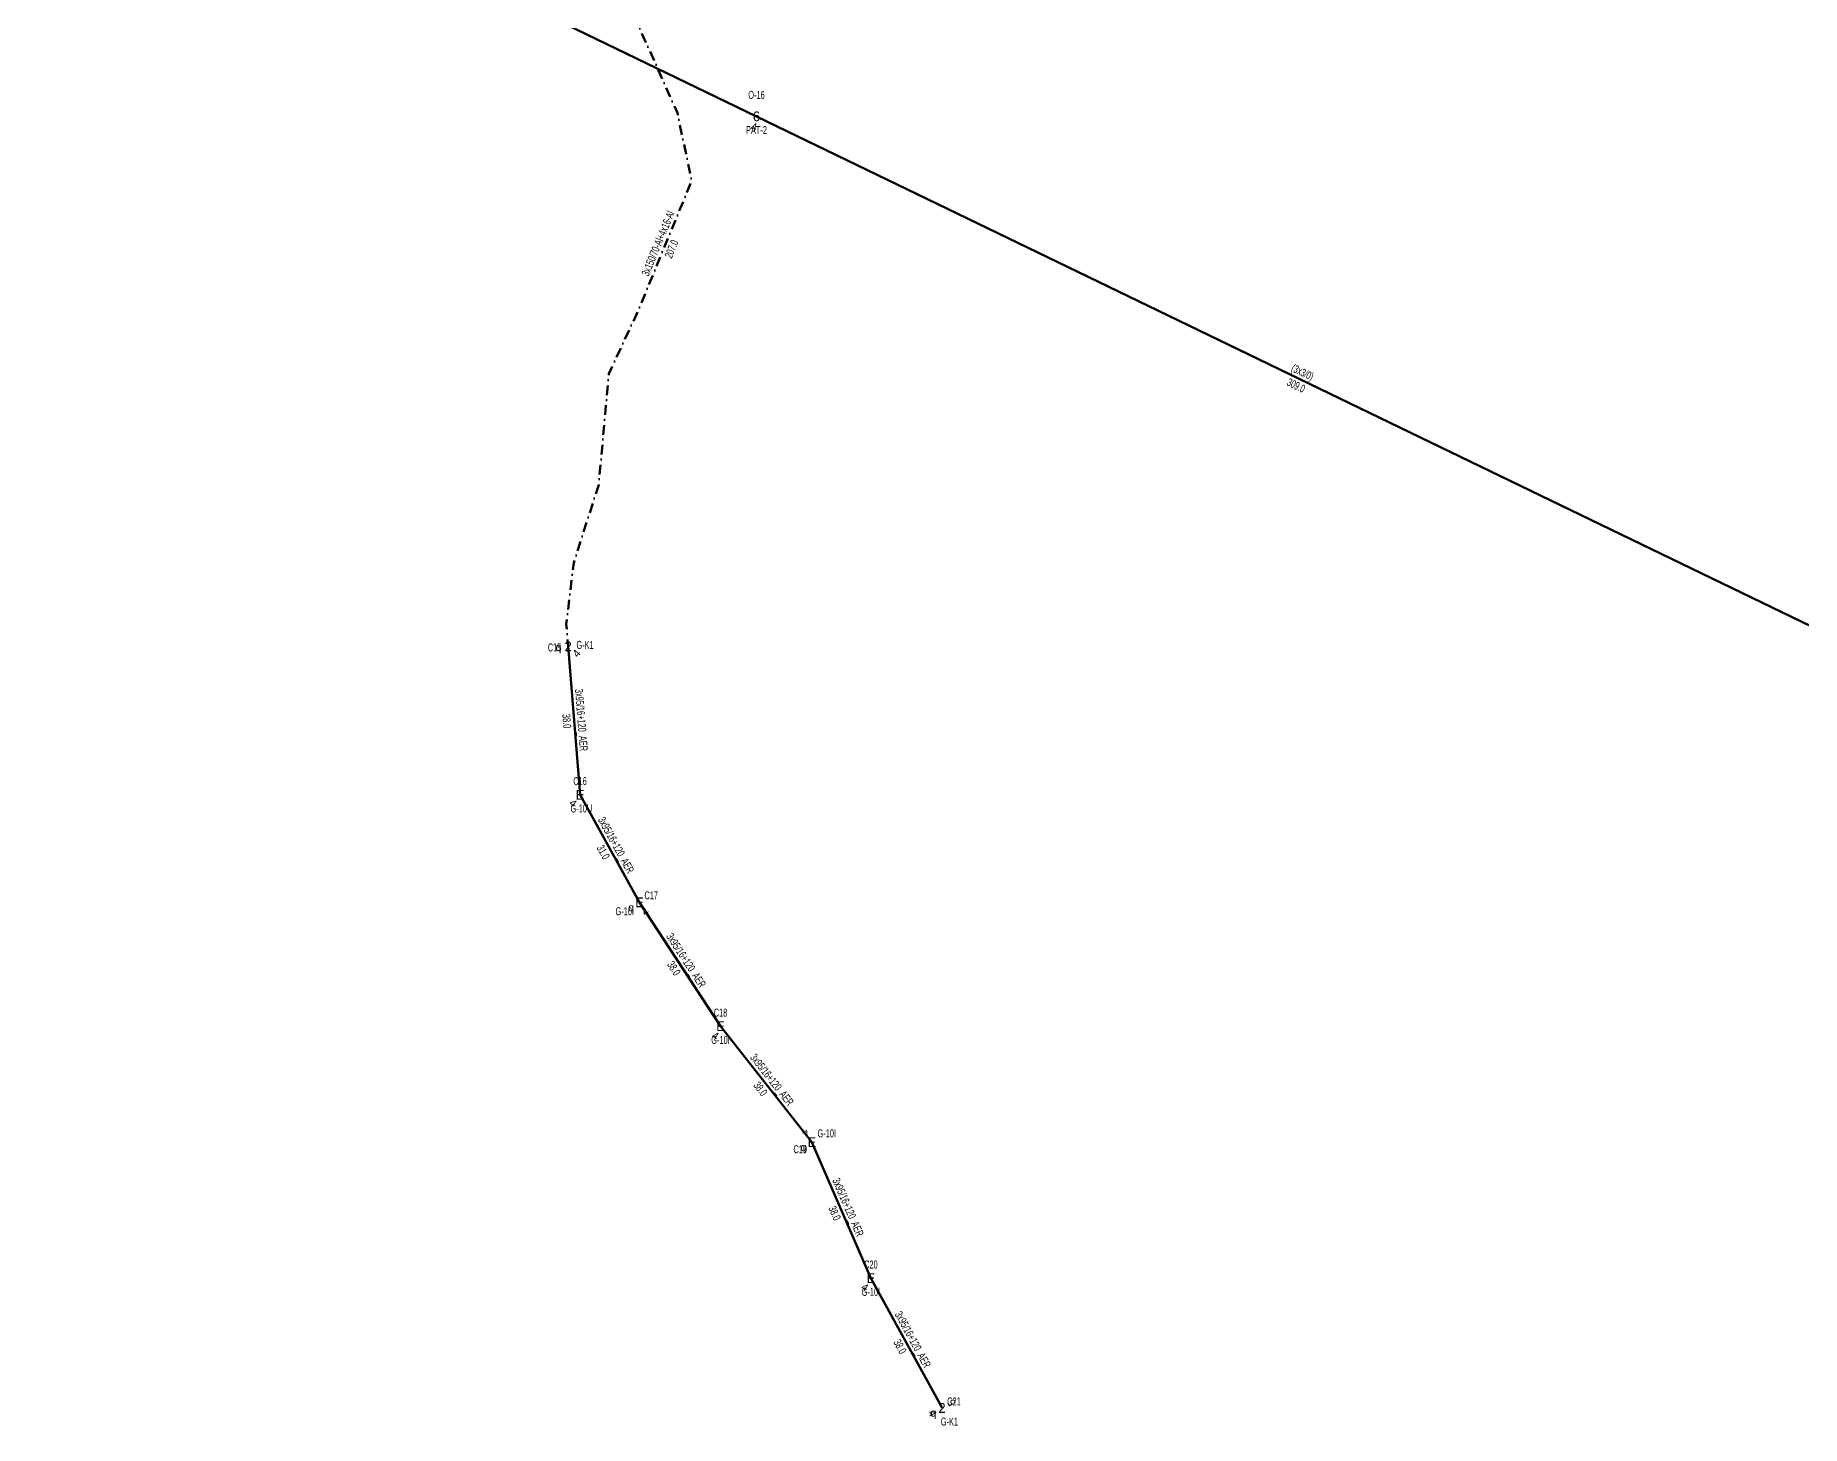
# Model space of a CAD drawing. Header units: millimetres. Extents: x 635683 to 638848, y 4083109 to 4086793.
# Drawn here: x 637232.7 to 637685.3, y 4083945.3 to 4084301.6 of the extents above; entities that cross this region are included whole.
import ezdxf
from ezdxf.enums import TextEntityAlignment as Align

# ---------------------------------------------------------------- set-up
doc = ezdxf.new("R2010")
doc.units = ezdxf.units.MM
doc.linetypes.add('DASHDOT', pattern=[5, 2.5, -1.25, 0, -1.25])
for name, color, linetype, lineweight in [('DIREK_AG_YENI', 108, 'Continuous', 25), ('DIREK_ENH_MEVCUT', 6, 'Continuous', 25), ('HAT_AG_HAVAI_YENI', 3, 'Continuous', 50), ('HAT_AG_YERALTI_YENI', 3, 'DASHDOT', 50), ('HAT_ENH_HAVAI_MEVCUT', 6, 'Continuous', 70)]:
    doc.layers.add(name, color=color, linetype=linetype, lineweight=lineweight)
doc.styles.add('Direk', font='B_CAD')
doc.styles.get("Standard").update_dxf_attribs({"font": 'Arial'})

msp = doc.modelspace()

# ---------------------------------------------------------------- linework, layer by layer
at = {"layer": 'HAT_AG_HAVAI_YENI'}
for p, q in [((637369.259, 4084145.055), (637372.295, 4084107.004)), ((637372.295, 4084107.004), (637387.53334, 4084079.438441)), ((637387.53334, 4084079.438441), (637408.289988, 4084047.688322)), ((637408.289988, 4084047.688322), (637431.708545, 4084017.977505)), ((637431.708545, 4084017.977505), (637446.82256, 4083983.137023)), ((637446.82256, 4083983.137023), (637465.039, 4083949.871))]:
    msp.add_line(p, q, dxfattribs=at)
at = {"layer": 'HAT_AG_YERALTI_YENI', "flags": 128}
msp.add_lwpolyline([(637376.076, 4084318.383), (637386.484595, 4084305.864854), (637397.23261, 4084281.77188), (637400.909694, 4084264.363481), (637387.07085, 4084230.781656), (637379.676233, 4084214.879877), (637377.077671, 4084186.458275), (637370.671651, 4084166.418932), (637368.758514, 4084150.735778), (637369.259, 4084145.055)], dxfattribs=at)
at = {"layer": 'HAT_ENH_HAVAI_MEVCUT'}
for p, q in [((637417.511, 4084280.859), (637232.735, 4084370.224)), ((637695.675, 4084146.329), (637417.511, 4084280.859))]:
    msp.add_line(p, q, dxfattribs=at)

# ---------------------------------------------------------------- texts
at = {"layer": 'DIREK_AG_YENI', "width": 0.53}
for s, p in [('C15', (637365.77126, 4084144.762301)), ('G-K1', (637373.587545, 4084145.4289)), ('C16', (637372.295, 4084110.504)), ('G-10U', (637372.63221, 4084103.504)), ('C17', (637390.531723, 4084081.243905)), ('G-10I', (637383.747487, 4084077.158804)), ('C18', (637408.289988, 4084051.188322)), ('G-10I', (637408.289988, 4084044.188322)), ('G-10I', (637435.508309, 4084020.246993)), ('C19', (637428.703707, 4084016.182804)), ('C20', (637446.82256, 4083986.637023)), ('G-10I', (637446.82256, 4083979.637023)), ('C21', (637468.108863, 4083951.552054)), ('G-K1', (637466.944833, 4083946.390656))]:
    msp.add_text(s, height=2.05, dxfattribs=at).set_placement(p, align=Align.MIDDLE_CENTER)
at = {"layer": 'DIREK_AG_YENI', "color": 4, "style": 'Direk'}
for p in [(637366.767757, 4084144.845929), (637385.391638, 4084078.148824), (637429.562232, 4084016.695576), (637462.846241, 4083948.670247)]:
    msp.add_text('q', height=2, dxfattribs=at).set_placement(p, align=Align.MIDDLE_CENTER)
at = {"layer": 'DIREK_AG_YENI', "style": 'Direk'}
for s, p in [('2', (637369.259, 4084145.055)), ('E', (637372.295, 4084107.004)), ('E', (637387.53334, 4084079.438441)), ('E', (637408.289988, 4084047.688322)), ('E', (637431.708545, 4084017.977505)), ('E', (637446.82256, 4083983.137023)), ('2', (637465.039, 4083949.871))]:
    msp.add_text(s, height=2.5, dxfattribs=at).set_placement(p, align=Align.MIDDLE_CENTER)
at = {"layer": 'DIREK_AG_YENI', "color": 32, "style": 'Direk'}
for s, rotation, p in [('4', 409.749393, (637371.396032, 4084143.24583)), ('4', 320.032527, (637370.496413, 4084104.858054)), ('4', 392.114373, (637389.021851, 4084077.066873)), ('4', 331.587332, (637406.957695, 4084045.2256)), ('4', 214.547198, (637430.120707, 4084020.283751)), ('4', 326.725749, (637445.286348, 4083980.796072)), ('4', 298.705071, (637462.58311, 4083948.526157)), ('5', 118.705071, (637467.49489, 4083951.215843))]:
    msp.add_text(s, height=2, rotation=rotation, dxfattribs=at).set_placement(p, align=Align.MIDDLE_CENTER)
at = {"layer": 'DIREK_ENH_MEVCUT', "linetype": 'ByBlock', "width": 0.53}
for s, p in [('O-16', (637417.511, 4084286.359)), ('PAT-2', (637417.511, 4084277.359))]:
    msp.add_text(s, height=2.05, dxfattribs=at).set_placement(p, align=Align.MIDDLE_CENTER)
at = {"layer": 'DIREK_ENH_MEVCUT', "linetype": 'ByBlock', "style": 'Direk'}
msp.add_text('6', height=2.5, dxfattribs=at).set_placement((637417.511, 4084280.859), align=Align.MIDDLE_CENTER)
at = {"layer": 'DIREK_ENH_MEVCUT', "color": 32, "style": 'Direk'}
msp.add_text('4', height=2, rotation=347.094875, dxfattribs=at).set_placement((637416.885656, 4084278.129725), align=Align.MIDDLE_CENTER)
at = {"layer": 'HAT_AG_HAVAI_YENI', "lineweight": 30, "width": 0.53}
for rotation, p in [(274.562449, (637371.624191, 4084126.097381)), (298.933504, (637380.658115, 4084093.63264)), (303.174661, (637398.623119, 4084064.028496)), (308.245763, (637420.666825, 4084033.359094)), (293.451496, (637440.04534, 4084000.895541)), (298.705381, (637456.676379, 4083966.912372))]:
    msp.add_text('3x95/16+120_AER', height=2.05, rotation=rotation, dxfattribs=at).set_placement(p, align=Align.CENTER)
for s, rotation, p in [('38.0', 274.562449, (637369.929578, 4084125.962153)), ('31.0', 298.933504, (637379.170306, 4084092.81019)), ('38.0', 303.174661, (637397.200208, 4084063.098267)), ('38.0', 308.245763, (637419.331708, 4084032.306733)), ('38.0', 293.451496, (637438.485765, 4084000.218987)), ('38.0', 298.705381, (637455.185307, 4083966.095852))]:
    msp.add_text(s, height=2.05, rotation=rotation, dxfattribs=at).set_placement(p, align=Align.TOP_CENTER)
at = {"layer": 'HAT_AG_YERALTI_YENI', "lineweight": 30, "width": 0.53}
msp.add_text('3x150/70-Al+4x16-Al', height=2.05, rotation=427.603772, dxfattribs=at).set_placement((637393.204386, 4084247.896427), align=Align.CENTER)
msp.add_text('207.0', height=2.05, rotation=427.603772, dxfattribs=at).set_placement((637394.776157, 4084247.248711), align=Align.TOP_CENTER)
at = {"layer": 'HAT_ENH_HAVAI_MEVCUT', "lineweight": 30, "width": 0.53}
msp.add_text('(3x3/0)', height=2.05, rotation=334.189938, dxfattribs=at).set_placement((637556.963081, 4084214.359206), align=Align.CENTER)
msp.add_text('309.0', height=2.05, rotation=334.189938, dxfattribs=at).set_placement((637556.222919, 4084212.828794), align=Align.TOP_CENTER)

doc.saveas('drawing.dxf')
